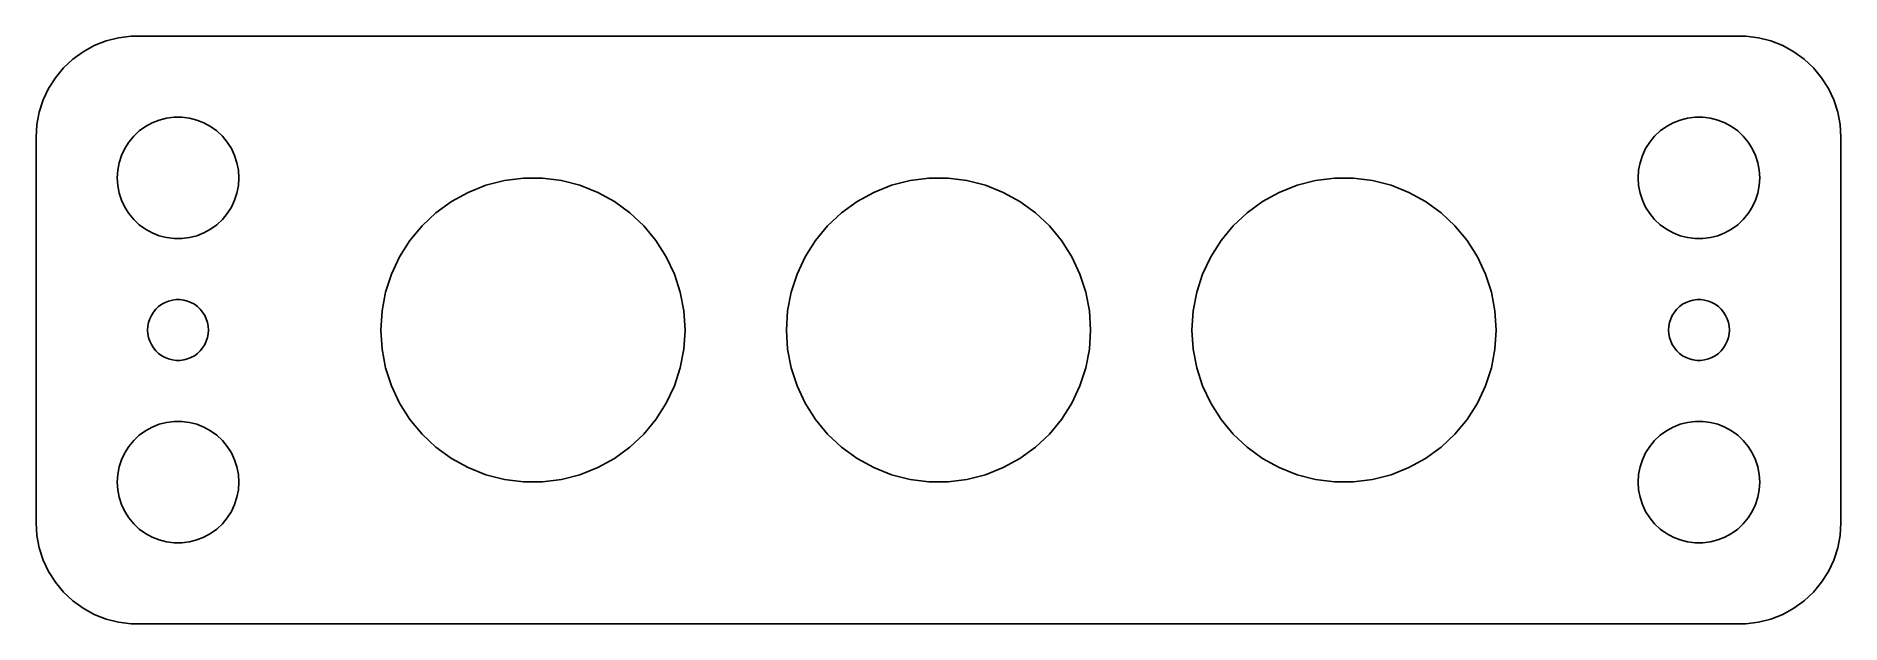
# Model space of a CAD drawing. Header units: metres. Extents: x -44.5 to 44.5, y 24.5 to 53.5.
import ezdxf

# ---------------------------------------------------------------- set-up
doc = ezdxf.new("R2010")
doc.units = ezdxf.units.M

msp = doc.modelspace()

# ---------------------------------------------------------------- linework, layer by layer
for p, q in [((-40.4369, 53.4114), (-41.0451, 53.2553)), ((-39.8139, 53.4901), (-40.4369, 53.4114)), ((39.8139, 53.4901), (-39.8139, 53.4901)), ((40.4369, 53.4114), (39.8139, 53.4901)), ((41.0451, 53.2553), (40.4369, 53.4114)), ((-42.1791, 52.7216), (-42.6871, 52.3526)), ((-41.6289, 53.0241), (-42.1791, 52.7216)), ((-41.0451, 53.2553), (-41.6289, 53.0241)), ((41.6289, 53.0241), (41.0451, 53.2553)), ((42.1791, 52.7216), (41.6289, 53.0241)), ((42.6871, 52.3526), (42.1791, 52.7216)), ((-43.1448, 51.9227), (-43.5451, 51.4389)), ((-42.6871, 52.3526), (-43.1448, 51.9227)), ((43.1448, 51.9227), (42.6871, 52.3526)), ((43.5451, 51.4389), (43.1448, 51.9227)), ((-43.8815, 50.9088), (-44.1489, 50.3406)), ((-43.5451, 51.4389), (-43.8815, 50.9088)), ((43.8815, 50.9088), (43.5451, 51.4389)), ((44.1489, 50.3406), (43.8815, 50.9088)), ((-44.1489, 50.3406), (-44.3429, 49.7434)), ((44.3429, 49.7434), (44.1489, 50.3406)), ((-44.4606, 49.1267), (-44.5, 48.5)), ((-44.3429, 49.7434), (-44.4606, 49.1267)), ((-39.4123, 48.8115), (-39.1075, 49.033)), ((-39.1075, 49.033), (-38.7773, 49.2145)), ((-38.7773, 49.2145), (-38.427, 49.3532)), ((-38.427, 49.3532), (-38.0621, 49.4469)), ((-38.0621, 49.4469), (-37.6884, 49.4941)), ((-37.6884, 49.4941), (-37.3116, 49.4941)), ((-37.3116, 49.4941), (-36.9379, 49.4469)), ((-36.9379, 49.4469), (-36.5729, 49.3532)), ((-36.5729, 49.3532), (-36.2227, 49.2145)), ((-36.2227, 49.2145), (-35.8925, 49.033)), ((-35.8925, 49.033), (-35.5877, 48.8115)), ((35.5877, 48.8115), (35.8925, 49.033)), ((35.8925, 49.033), (36.2227, 49.2145)), ((36.2227, 49.2145), (36.5729, 49.3532)), ((36.5729, 49.3532), (36.9379, 49.4469)), ((36.9379, 49.4469), (37.3116, 49.4941)), ((37.3116, 49.4941), (37.6884, 49.4941)), ((37.6884, 49.4941), (38.0621, 49.4469)), ((38.0621, 49.4469), (38.427, 49.3532)), ((38.427, 49.3532), (38.7773, 49.2145)), ((38.7773, 49.2145), (39.1075, 49.033)), ((39.1075, 49.033), (39.4123, 48.8115)), ((44.4606, 49.1267), (44.3429, 49.7434)), ((44.5, 48.5), (44.4606, 49.1267)), ((-44.5, 48.5), (-44.5, 29.5)), ((-40.1289, 47.9453), (-39.927, 48.2634)), ((-39.927, 48.2634), (-39.6869, 48.5536)), ((-39.6869, 48.5536), (-39.4123, 48.8115)), ((-35.5877, 48.8115), (-35.3131, 48.5536)), ((-35.3131, 48.5536), (-35.0729, 48.2634)), ((-35.0729, 48.2634), (-34.8711, 47.9453)), ((34.8711, 47.9453), (35.0729, 48.2634)), ((35.0729, 48.2634), (35.3131, 48.5536)), ((35.3131, 48.5536), (35.5877, 48.8115)), ((39.4123, 48.8115), (39.6869, 48.5536)), ((39.6869, 48.5536), (39.927, 48.2634)), ((39.927, 48.2634), (40.1289, 47.9453)), ((44.5, 29.5), (44.5, 48.5)), ((-40.4763, 46.876), (-40.4057, 47.2461)), ((-40.4057, 47.2461), (-40.2893, 47.6044)), ((-40.2893, 47.6044), (-40.1289, 47.9453)), ((-34.8711, 47.9453), (-34.7107, 47.6044)), ((-34.7107, 47.6044), (-34.5942, 47.2461)), ((-34.5942, 47.2461), (-34.5237, 46.876)), ((34.5237, 46.876), (34.5942, 47.2461)), ((34.5942, 47.2461), (34.7107, 47.6044)), ((34.7107, 47.6044), (34.8711, 47.9453)), ((40.1289, 47.9453), (40.2893, 47.6044)), ((40.2893, 47.6044), (40.4057, 47.2461)), ((40.4057, 47.2461), (40.4763, 46.876)), ((-40.5, 46.5), (-40.4763, 46.876)), ((-40.4763, 46.124), (-40.5, 46.5)), ((-34.5237, 46.876), (-34.5, 46.5)), ((-34.5, 46.5), (-34.5237, 46.124)), ((-22.3176, 46.1329), (-21.4053, 46.3671)), ((-21.4053, 46.3671), (-20.4709, 46.4852)), ((-20.4709, 46.4852), (-19.5291, 46.4852)), ((-19.5291, 46.4852), (-18.5946, 46.3671)), ((-18.5946, 46.3671), (-17.6824, 46.1329)), ((-2.31763, 46.1329), (-1.40535, 46.3671)), ((-1.40535, 46.3671), (-0.47092, 46.4852)), ((-0.47092, 46.4852), (0.47092, 46.4852)), ((0.47092, 46.4852), (1.40535, 46.3671)), ((1.40535, 46.3671), (2.31763, 46.1329)), ((17.6824, 46.1329), (18.5946, 46.3671)), ((18.5946, 46.3671), (19.5291, 46.4852)), ((19.5291, 46.4852), (20.4709, 46.4852)), ((20.4709, 46.4852), (21.4053, 46.3671)), ((21.4053, 46.3671), (22.3176, 46.1329)), ((34.5, 46.5), (34.5237, 46.876)), ((34.5237, 46.124), (34.5, 46.5)), ((40.4763, 46.876), (40.5, 46.5)), ((40.5, 46.5), (40.4763, 46.124)), ((-40.4057, 45.7539), (-40.4763, 46.124)), ((-40.2893, 45.3956), (-40.4057, 45.7539)), ((-40.1289, 45.0547), (-40.2893, 45.3956)), ((-34.7107, 45.3956), (-34.8711, 45.0547)), ((-34.5942, 45.7539), (-34.7107, 45.3956)), ((-34.5237, 46.124), (-34.5942, 45.7539)), ((-24.0187, 45.3325), (-23.1933, 45.7862)), ((-23.1933, 45.7862), (-22.3176, 46.1329)), ((-17.6824, 46.1329), (-16.8067, 45.7862)), ((-16.8067, 45.7862), (-15.9813, 45.3325)), ((-4.01869, 45.3325), (-3.19334, 45.7862)), ((-3.19334, 45.7862), (-2.31763, 46.1329)), ((2.31763, 46.1329), (3.19334, 45.7862)), ((3.19334, 45.7862), (4.01869, 45.3325)), ((15.9813, 45.3325), (16.8067, 45.7862)), ((16.8067, 45.7862), (17.6824, 46.1329)), ((22.3176, 46.1329), (23.1933, 45.7862)), ((23.1933, 45.7862), (24.0187, 45.3325)), ((34.5942, 45.7539), (34.5237, 46.124)), ((34.7107, 45.3956), (34.5942, 45.7539)), ((34.8711, 45.0547), (34.7107, 45.3956)), ((40.2893, 45.3956), (40.1289, 45.0547)), ((40.4057, 45.7539), (40.2893, 45.3956)), ((40.4763, 46.124), (40.4057, 45.7539)), ((-39.927, 44.7366), (-40.1289, 45.0547)), ((-39.6869, 44.4464), (-39.927, 44.7366)), ((-35.0729, 44.7366), (-35.3131, 44.4464)), ((-34.8711, 45.0547), (-35.0729, 44.7366)), ((-25.4673, 44.1341), (-24.7807, 44.7788)), ((-24.7807, 44.7788), (-24.0187, 45.3325)), ((-15.9813, 45.3325), (-15.2193, 44.7788)), ((-15.2193, 44.7788), (-14.5327, 44.1341)), ((-5.46725, 44.1341), (-4.78067, 44.7788)), ((-4.78067, 44.7788), (-4.01869, 45.3325)), ((4.01869, 45.3325), (4.78067, 44.7788)), ((4.78067, 44.7788), (5.46725, 44.1341)), ((14.5327, 44.1341), (15.2193, 44.7788)), ((15.2193, 44.7788), (15.9813, 45.3325)), ((24.0187, 45.3325), (24.7807, 44.7788)), ((24.7807, 44.7788), (25.4673, 44.1341)), ((35.0729, 44.7366), (34.8711, 45.0547)), ((35.3131, 44.4464), (35.0729, 44.7366)), ((39.927, 44.7366), (39.6869, 44.4464)), ((40.1289, 45.0547), (39.927, 44.7366)), ((-39.4123, 44.1884), (-39.6869, 44.4464)), ((-39.1075, 43.967), (-39.4123, 44.1884)), ((-38.7773, 43.7855), (-39.1075, 43.967)), ((-38.427, 43.6468), (-38.7773, 43.7855)), ((-38.0621, 43.5531), (-38.427, 43.6468)), ((-36.5729, 43.6468), (-36.9379, 43.5531)), ((-36.2227, 43.7855), (-36.5729, 43.6468)), ((-35.8925, 43.967), (-36.2227, 43.7855)), ((-35.5877, 44.1884), (-35.8925, 43.967)), ((-35.3131, 44.4464), (-35.5877, 44.1884)), ((-26.0676, 43.4084), (-25.4673, 44.1341)), ((-14.5327, 44.1341), (-13.9324, 43.4084)), ((-6.06763, 43.4084), (-5.46725, 44.1341)), ((5.46725, 44.1341), (6.06763, 43.4084)), ((13.9324, 43.4084), (14.5327, 44.1341)), ((25.4673, 44.1341), (26.0676, 43.4084)), ((35.5877, 44.1884), (35.3131, 44.4464)), ((35.8925, 43.967), (35.5877, 44.1884)), ((36.2227, 43.7855), (35.8925, 43.967)), ((36.5729, 43.6468), (36.2227, 43.7855)), ((36.9379, 43.5531), (36.5729, 43.6468)), ((38.427, 43.6468), (38.0621, 43.5531)), ((38.7773, 43.7855), (38.427, 43.6468)), ((39.1075, 43.967), (38.7773, 43.7855)), ((39.4123, 44.1884), (39.1075, 43.967)), ((39.6869, 44.4464), (39.4123, 44.1884)), ((-37.6884, 43.5059), (-38.0621, 43.5531)), ((-37.3116, 43.5059), (-37.6884, 43.5059)), ((-36.9379, 43.5531), (-37.3116, 43.5059)), ((-26.5723, 42.6131), (-26.0676, 43.4084)), ((-13.9324, 43.4084), (-13.4277, 42.6131)), ((-6.5723, 42.6131), (-6.06763, 43.4084)), ((6.06763, 43.4084), (6.5723, 42.6131)), ((13.4277, 42.6131), (13.9324, 43.4084)), ((26.0676, 43.4084), (26.5723, 42.6131)), ((37.3116, 43.5059), (36.9379, 43.5531)), ((37.6884, 43.5059), (37.3116, 43.5059)), ((38.0621, 43.5531), (37.6884, 43.5059)), ((-26.9733, 41.7609), (-26.5723, 42.6131)), ((-13.4277, 42.6131), (-13.0267, 41.7609)), ((-6.97331, 41.7609), (-6.5723, 42.6131)), ((6.5723, 42.6131), (6.97331, 41.7609)), ((13.0267, 41.7609), (13.4277, 42.6131)), ((26.5723, 42.6131), (26.9733, 41.7609)), ((-27.2644, 40.8652), (-26.9733, 41.7609)), ((-13.0267, 41.7609), (-12.7356, 40.8652)), ((-7.26436, 40.8652), (-6.97331, 41.7609)), ((6.97331, 41.7609), (7.26436, 40.8652)), ((12.7356, 40.8652), (13.0267, 41.7609)), ((26.9733, 41.7609), (27.2644, 40.8652)), ((-38.5934, 40.0268), (-38.4561, 40.1558)), ((-38.4561, 40.1558), (-38.3037, 40.2665)), ((-38.3037, 40.2665), (-38.1387, 40.3572)), ((-38.1387, 40.3572), (-37.9635, 40.4266)), ((-37.9635, 40.4266), (-37.7811, 40.4734)), ((-37.7811, 40.4734), (-37.5942, 40.497)), ((-37.5942, 40.497), (-37.4058, 40.497)), ((-37.4058, 40.497), (-37.2189, 40.4734)), ((-37.2189, 40.4734), (-37.0365, 40.4266)), ((-37.0365, 40.4266), (-36.8613, 40.3572)), ((-36.8613, 40.3572), (-36.6963, 40.2665)), ((-36.6963, 40.2665), (-36.5439, 40.1558)), ((-36.5439, 40.1558), (-36.4065, 40.0268)), ((-27.4409, 39.94), (-27.2644, 40.8652)), ((-12.7356, 40.8652), (-12.5591, 39.94)), ((-7.44086, 39.94), (-7.26436, 40.8652)), ((7.26436, 40.8652), (7.44086, 39.94)), ((12.5591, 39.94), (12.7356, 40.8652)), ((27.2644, 40.8652), (27.4409, 39.94)), ((36.4065, 40.0268), (36.5439, 40.1558)), ((36.5439, 40.1558), (36.6963, 40.2665)), ((36.6963, 40.2665), (36.8613, 40.3572)), ((36.8613, 40.3572), (37.0365, 40.4266)), ((37.0365, 40.4266), (37.2189, 40.4734)), ((37.2189, 40.4734), (37.4058, 40.497)), ((37.4058, 40.497), (37.5942, 40.497)), ((37.5942, 40.497), (37.7811, 40.4734)), ((37.7811, 40.4734), (37.9635, 40.4266)), ((37.9635, 40.4266), (38.1387, 40.3572)), ((38.1387, 40.3572), (38.3037, 40.2665)), ((38.3037, 40.2665), (38.4561, 40.1558)), ((38.4561, 40.1558), (38.5934, 40.0268)), ((-39, 39), (-38.9882, 39.188)), ((-38.9882, 39.188), (-38.9529, 39.373)), ((-38.9529, 39.373), (-38.8947, 39.5522)), ((-38.8947, 39.5522), (-38.8145, 39.7226)), ((-38.8145, 39.7226), (-38.7135, 39.8817)), ((-38.7135, 39.8817), (-38.5934, 40.0268)), ((-36.4065, 40.0268), (-36.2865, 39.8817)), ((-36.2865, 39.8817), (-36.1855, 39.7226)), ((-36.1855, 39.7226), (-36.1053, 39.5522)), ((-36.1053, 39.5522), (-36.0471, 39.373)), ((-36.0471, 39.373), (-36.0118, 39.188)), ((-36.0118, 39.188), (-36, 39)), ((-27.5, 39), (-27.4409, 39.94)), ((-12.5591, 39.94), (-12.5, 39)), ((-7.5, 39), (-7.44086, 39.94)), ((7.44086, 39.94), (7.5, 39)), ((12.5, 39), (12.5591, 39.94)), ((27.4409, 39.94), (27.5, 39)), ((36, 39), (36.0118, 39.188)), ((36.0118, 39.188), (36.0471, 39.373)), ((36.0471, 39.373), (36.1053, 39.5522)), ((36.1053, 39.5522), (36.1855, 39.7226)), ((36.1855, 39.7226), (36.2865, 39.8817)), ((36.2865, 39.8817), (36.4065, 40.0268)), ((38.5934, 40.0268), (38.7135, 39.8817)), ((38.7135, 39.8817), (38.8145, 39.7226)), ((38.8145, 39.7226), (38.8947, 39.5522)), ((38.8947, 39.5522), (38.9529, 39.373)), ((38.9529, 39.373), (38.9882, 39.188)), ((38.9882, 39.188), (39, 39)), ((-38.9882, 38.812), (-39, 39)), ((-38.9529, 38.627), (-38.9882, 38.812)), ((-38.8947, 38.4478), (-38.9529, 38.627)), ((-38.8145, 38.2774), (-38.8947, 38.4478)), ((-38.7135, 38.1183), (-38.8145, 38.2774)), ((-36.1855, 38.2774), (-36.2865, 38.1183)), ((-36.1053, 38.4478), (-36.1855, 38.2774)), ((-36.0471, 38.627), (-36.1053, 38.4478)), ((-36.0118, 38.812), (-36.0471, 38.627)), ((-36, 39), (-36.0118, 38.812)), ((-27.4409, 38.06), (-27.5, 39)), ((-12.5, 39), (-12.5591, 38.06)), ((-7.44086, 38.06), (-7.5, 39)), ((7.5, 39), (7.44086, 38.06)), ((12.5591, 38.06), (12.5, 39)), ((27.5, 39), (27.4409, 38.06)), ((36.0118, 38.812), (36, 39)), ((36.0471, 38.627), (36.0118, 38.812)), ((36.1053, 38.4478), (36.0471, 38.627)), ((36.1855, 38.2774), (36.1053, 38.4478)), ((36.2865, 38.1183), (36.1855, 38.2774)), ((38.8145, 38.2774), (38.7135, 38.1183)), ((38.8947, 38.4478), (38.8145, 38.2774)), ((38.9529, 38.627), (38.8947, 38.4478)), ((38.9882, 38.812), (38.9529, 38.627)), ((39, 39), (38.9882, 38.812)), ((-38.5934, 37.9732), (-38.7135, 38.1183)), ((-38.4561, 37.8442), (-38.5934, 37.9732)), ((-38.3037, 37.7335), (-38.4561, 37.8442)), ((-38.1387, 37.6428), (-38.3037, 37.7335)), ((-37.9635, 37.5734), (-38.1387, 37.6428)), ((-37.7811, 37.5266), (-37.9635, 37.5734)), ((-37.5942, 37.503), (-37.7811, 37.5266)), ((-37.4058, 37.503), (-37.5942, 37.503)), ((-37.2189, 37.5266), (-37.4058, 37.503)), ((-37.0365, 37.5734), (-37.2189, 37.5266)), ((-36.8613, 37.6428), (-37.0365, 37.5734)), ((-36.6963, 37.7335), (-36.8613, 37.6428)), ((-36.5439, 37.8442), (-36.6963, 37.7335)), ((-36.4065, 37.9732), (-36.5439, 37.8442)), ((-36.2865, 38.1183), (-36.4065, 37.9732)), ((-27.2644, 37.1348), (-27.4409, 38.06)), ((-12.5591, 38.06), (-12.7356, 37.1348)), ((-7.26436, 37.1348), (-7.44086, 38.06)), ((7.44086, 38.06), (7.26436, 37.1348)), ((12.7356, 37.1348), (12.5591, 38.06)), ((27.4409, 38.06), (27.2644, 37.1348)), ((36.4065, 37.9732), (36.2865, 38.1183)), ((36.5439, 37.8442), (36.4065, 37.9732)), ((36.6963, 37.7335), (36.5439, 37.8442)), ((36.8613, 37.6428), (36.6963, 37.7335)), ((37.0365, 37.5734), (36.8613, 37.6428)), ((37.2189, 37.5266), (37.0365, 37.5734)), ((37.4058, 37.503), (37.2189, 37.5266)), ((37.5942, 37.503), (37.4058, 37.503)), ((37.7811, 37.5266), (37.5942, 37.503)), ((37.9635, 37.5734), (37.7811, 37.5266)), ((38.1387, 37.6428), (37.9635, 37.5734)), ((38.3037, 37.7335), (38.1387, 37.6428)), ((38.4561, 37.8442), (38.3037, 37.7335)), ((38.5934, 37.9732), (38.4561, 37.8442)), ((38.7135, 38.1183), (38.5934, 37.9732)), ((-26.9733, 36.2391), (-27.2644, 37.1348)), ((-12.7356, 37.1348), (-13.0267, 36.2391)), ((-6.97331, 36.2391), (-7.26436, 37.1348)), ((7.26436, 37.1348), (6.97331, 36.2391)), ((13.0267, 36.2391), (12.7356, 37.1348)), ((27.2644, 37.1348), (26.9733, 36.2391)), ((-26.5723, 35.3869), (-26.9733, 36.2391)), ((-13.0267, 36.2391), (-13.4277, 35.3869)), ((-6.5723, 35.3869), (-6.97331, 36.2391)), ((6.97331, 36.2391), (6.5723, 35.3869)), ((13.4277, 35.3869), (13.0267, 36.2391)), ((26.9733, 36.2391), (26.5723, 35.3869)), ((-26.0676, 34.5916), (-26.5723, 35.3869)), ((-13.4277, 35.3869), (-13.9324, 34.5916)), ((-6.06763, 34.5916), (-6.5723, 35.3869)), ((6.5723, 35.3869), (6.06763, 34.5916)), ((13.9324, 34.5916), (13.4277, 35.3869)), ((26.5723, 35.3869), (26.0676, 34.5916)), ((-39.4123, 33.8116), (-39.1075, 34.033)), ((-39.1075, 34.033), (-38.7773, 34.2145)), ((-38.7773, 34.2145), (-38.427, 34.3532)), ((-38.427, 34.3532), (-38.0621, 34.4469)), ((-38.0621, 34.4469), (-37.6884, 34.4941)), ((-37.6884, 34.4941), (-37.3116, 34.4941)), ((-37.3116, 34.4941), (-36.9379, 34.4469)), ((-36.9379, 34.4469), (-36.5729, 34.3532)), ((-36.5729, 34.3532), (-36.2227, 34.2145)), ((-36.2227, 34.2145), (-35.8925, 34.033)), ((-35.8925, 34.033), (-35.5877, 33.8116)), ((-25.4673, 33.8659), (-26.0676, 34.5916)), ((-24.7807, 33.2212), (-25.4673, 33.8659)), ((-14.5327, 33.8659), (-15.2193, 33.2212)), ((-13.9324, 34.5916), (-14.5327, 33.8659)), ((-5.46725, 33.8659), (-6.06763, 34.5916)), ((-4.78067, 33.2212), (-5.46725, 33.8659)), ((5.46725, 33.8659), (4.78067, 33.2212)), ((6.06763, 34.5916), (5.46725, 33.8659)), ((14.5327, 33.8659), (13.9324, 34.5916)), ((15.2193, 33.2212), (14.5327, 33.8659)), ((25.4673, 33.8659), (24.7807, 33.2212)), ((26.0676, 34.5916), (25.4673, 33.8659)), ((35.5877, 33.8116), (35.8925, 34.033)), ((35.8925, 34.033), (36.2227, 34.2145)), ((36.2227, 34.2145), (36.5729, 34.3532)), ((36.5729, 34.3532), (36.9379, 34.4469)), ((36.9379, 34.4469), (37.3116, 34.4941)), ((37.3116, 34.4941), (37.6884, 34.4941)), ((37.6884, 34.4941), (38.0621, 34.4469)), ((38.0621, 34.4469), (38.427, 34.3532)), ((38.427, 34.3532), (38.7773, 34.2145)), ((38.7773, 34.2145), (39.1075, 34.033)), ((39.1075, 34.033), (39.4123, 33.8116)), ((-40.2893, 32.6044), (-40.1289, 32.9453)), ((-40.1289, 32.9453), (-39.927, 33.2634)), ((-39.927, 33.2634), (-39.6869, 33.5536)), ((-39.6869, 33.5536), (-39.4123, 33.8116)), ((-35.5877, 33.8116), (-35.3131, 33.5536)), ((-35.3131, 33.5536), (-35.0729, 33.2634)), ((-35.0729, 33.2634), (-34.8711, 32.9453)), ((-34.8711, 32.9453), (-34.7107, 32.6044)), ((-24.0187, 32.6675), (-24.7807, 33.2212)), ((-15.2193, 33.2212), (-15.9813, 32.6675)), ((-4.01869, 32.6675), (-4.78067, 33.2212)), ((4.78067, 33.2212), (4.01869, 32.6675)), ((15.9813, 32.6675), (15.2193, 33.2212)), ((24.7807, 33.2212), (24.0187, 32.6675)), ((34.7107, 32.6044), (34.8711, 32.9453)), ((34.8711, 32.9453), (35.0729, 33.2634)), ((35.0729, 33.2634), (35.3131, 33.5536)), ((35.3131, 33.5536), (35.5877, 33.8116)), ((39.4123, 33.8116), (39.6869, 33.5536)), ((39.6869, 33.5536), (39.927, 33.2634)), ((39.927, 33.2634), (40.1289, 32.9453)), ((40.1289, 32.9453), (40.2893, 32.6044)), ((-40.4763, 31.876), (-40.4057, 32.2461)), ((-40.4057, 32.2461), (-40.2893, 32.6044)), ((-34.7107, 32.6044), (-34.5942, 32.2461)), ((-34.5942, 32.2461), (-34.5237, 31.876)), ((-23.1933, 32.2138), (-24.0187, 32.6675)), ((-22.3176, 31.8671), (-23.1933, 32.2138)), ((-16.8067, 32.2138), (-17.6824, 31.8671)), ((-15.9813, 32.6675), (-16.8067, 32.2138)), ((-3.19334, 32.2138), (-4.01869, 32.6675)), ((-2.31763, 31.8671), (-3.19334, 32.2138)), ((3.19334, 32.2138), (2.31763, 31.8671)), ((4.01869, 32.6675), (3.19334, 32.2138)), ((16.8067, 32.2138), (15.9813, 32.6675)), ((17.6824, 31.8671), (16.8067, 32.2138)), ((23.1933, 32.2138), (22.3176, 31.8671)), ((24.0187, 32.6675), (23.1933, 32.2138)), ((34.5237, 31.876), (34.5942, 32.2461)), ((34.5942, 32.2461), (34.7107, 32.6044)), ((40.2893, 32.6044), (40.4057, 32.2461)), ((40.4057, 32.2461), (40.4763, 31.876)), ((-40.5, 31.5), (-40.4763, 31.876)), ((-40.4763, 31.124), (-40.5, 31.5)), ((-34.5237, 31.876), (-34.5, 31.5)), ((-34.5, 31.5), (-34.5237, 31.124)), ((-21.4053, 31.6329), (-22.3176, 31.8671)), ((-20.4709, 31.5148), (-21.4053, 31.6329)), ((-19.5291, 31.5148), (-20.4709, 31.5148)), ((-18.5946, 31.6329), (-19.5291, 31.5148)), ((-17.6824, 31.8671), (-18.5946, 31.6329)), ((-1.40535, 31.6329), (-2.31763, 31.8671)), ((-0.47092, 31.5148), (-1.40535, 31.6329)), ((0.47092, 31.5148), (-0.47092, 31.5148)), ((1.40535, 31.6329), (0.47092, 31.5148)), ((2.31763, 31.8671), (1.40535, 31.6329)), ((18.5946, 31.6329), (17.6824, 31.8671)), ((19.5291, 31.5148), (18.5946, 31.6329)), ((20.4709, 31.5148), (19.5291, 31.5148)), ((21.4053, 31.6329), (20.4709, 31.5148)), ((22.3176, 31.8671), (21.4053, 31.6329)), ((34.5, 31.5), (34.5237, 31.876)), ((34.5237, 31.124), (34.5, 31.5)), ((40.4763, 31.876), (40.5, 31.5)), ((40.5, 31.5), (40.4763, 31.124)), ((-40.4057, 30.7539), (-40.4763, 31.124)), ((-40.2893, 30.3956), (-40.4057, 30.7539)), ((-40.1289, 30.0547), (-40.2893, 30.3956)), ((-34.7107, 30.3956), (-34.8711, 30.0547)), ((-34.5942, 30.7539), (-34.7107, 30.3956)), ((-34.5237, 31.124), (-34.5942, 30.7539)), ((34.5942, 30.7539), (34.5237, 31.124)), ((34.7107, 30.3956), (34.5942, 30.7539)), ((34.8711, 30.0547), (34.7107, 30.3956)), ((40.2893, 30.3956), (40.1289, 30.0547)), ((40.4057, 30.7539), (40.2893, 30.3956)), ((40.4763, 31.124), (40.4057, 30.7539)), ((-44.5, 29.5), (-44.4606, 28.8733)), ((-39.927, 29.7366), (-40.1289, 30.0547)), ((-39.6869, 29.4464), (-39.927, 29.7366)), ((-39.4123, 29.1885), (-39.6869, 29.4464)), ((-35.3131, 29.4464), (-35.5877, 29.1885)), ((-35.0729, 29.7366), (-35.3131, 29.4464)), ((-34.8711, 30.0547), (-35.0729, 29.7366)), ((35.0729, 29.7366), (34.8711, 30.0547)), ((35.3131, 29.4464), (35.0729, 29.7366)), ((35.5877, 29.1885), (35.3131, 29.4464)), ((39.6869, 29.4464), (39.4123, 29.1885)), ((39.927, 29.7366), (39.6869, 29.4464)), ((40.1289, 30.0547), (39.927, 29.7366)), ((44.4606, 28.8733), (44.5, 29.5)), ((-44.4606, 28.8733), (-44.3429, 28.2566)), ((-39.1075, 28.967), (-39.4123, 29.1885)), ((-38.7773, 28.7855), (-39.1075, 28.967)), ((-38.427, 28.6468), (-38.7773, 28.7855)), ((-38.0621, 28.5531), (-38.427, 28.6468)), ((-37.6884, 28.5059), (-38.0621, 28.5531)), ((-37.3116, 28.5059), (-37.6884, 28.5059)), ((-36.9379, 28.5531), (-37.3116, 28.5059)), ((-36.5729, 28.6468), (-36.9379, 28.5531)), ((-36.2227, 28.7855), (-36.5729, 28.6468)), ((-35.8925, 28.967), (-36.2227, 28.7855)), ((-35.5877, 29.1885), (-35.8925, 28.967)), ((35.8925, 28.967), (35.5877, 29.1885)), ((36.2227, 28.7855), (35.8925, 28.967)), ((36.5729, 28.6468), (36.2227, 28.7855)), ((36.9379, 28.5531), (36.5729, 28.6468)), ((37.3116, 28.5059), (36.9379, 28.5531)), ((37.6884, 28.5059), (37.3116, 28.5059)), ((38.0621, 28.5531), (37.6884, 28.5059)), ((38.427, 28.6468), (38.0621, 28.5531)), ((38.7773, 28.7855), (38.427, 28.6468)), ((39.1075, 28.967), (38.7773, 28.7855)), ((39.4123, 29.1885), (39.1075, 28.967)), ((44.3429, 28.2566), (44.4606, 28.8733)), ((-44.3429, 28.2566), (-44.1489, 27.6594)), ((-44.1489, 27.6594), (-43.8815, 27.0912)), ((43.8815, 27.0912), (44.1489, 27.6594)), ((44.1489, 27.6594), (44.3429, 28.2566)), ((-43.8815, 27.0912), (-43.5451, 26.5611)), ((43.5451, 26.5611), (43.8815, 27.0912)), ((-43.5451, 26.5611), (-43.1448, 26.0773)), ((-43.1448, 26.0773), (-42.6871, 25.6474)), ((42.6871, 25.6474), (43.1448, 26.0773)), ((43.1448, 26.0773), (43.5451, 26.5611)), ((-42.6871, 25.6474), (-42.1791, 25.2784)), ((-42.1791, 25.2784), (-41.6289, 24.9759)), ((-41.6289, 24.9759), (-41.0451, 24.7447)), ((41.0451, 24.7447), (41.6289, 24.9759)), ((41.6289, 24.9759), (42.1791, 25.2784)), ((42.1791, 25.2784), (42.6871, 25.6474)), ((-41.0451, 24.7447), (-40.4369, 24.5886)), ((-40.4369, 24.5886), (-39.8139, 24.5099)), ((-39.8139, 24.5099), (39.8139, 24.5099)), ((39.8139, 24.5099), (40.4369, 24.5886)), ((40.4369, 24.5886), (41.0451, 24.7447))]:
    msp.add_line(p, q)

doc.saveas('drawing.dxf')
